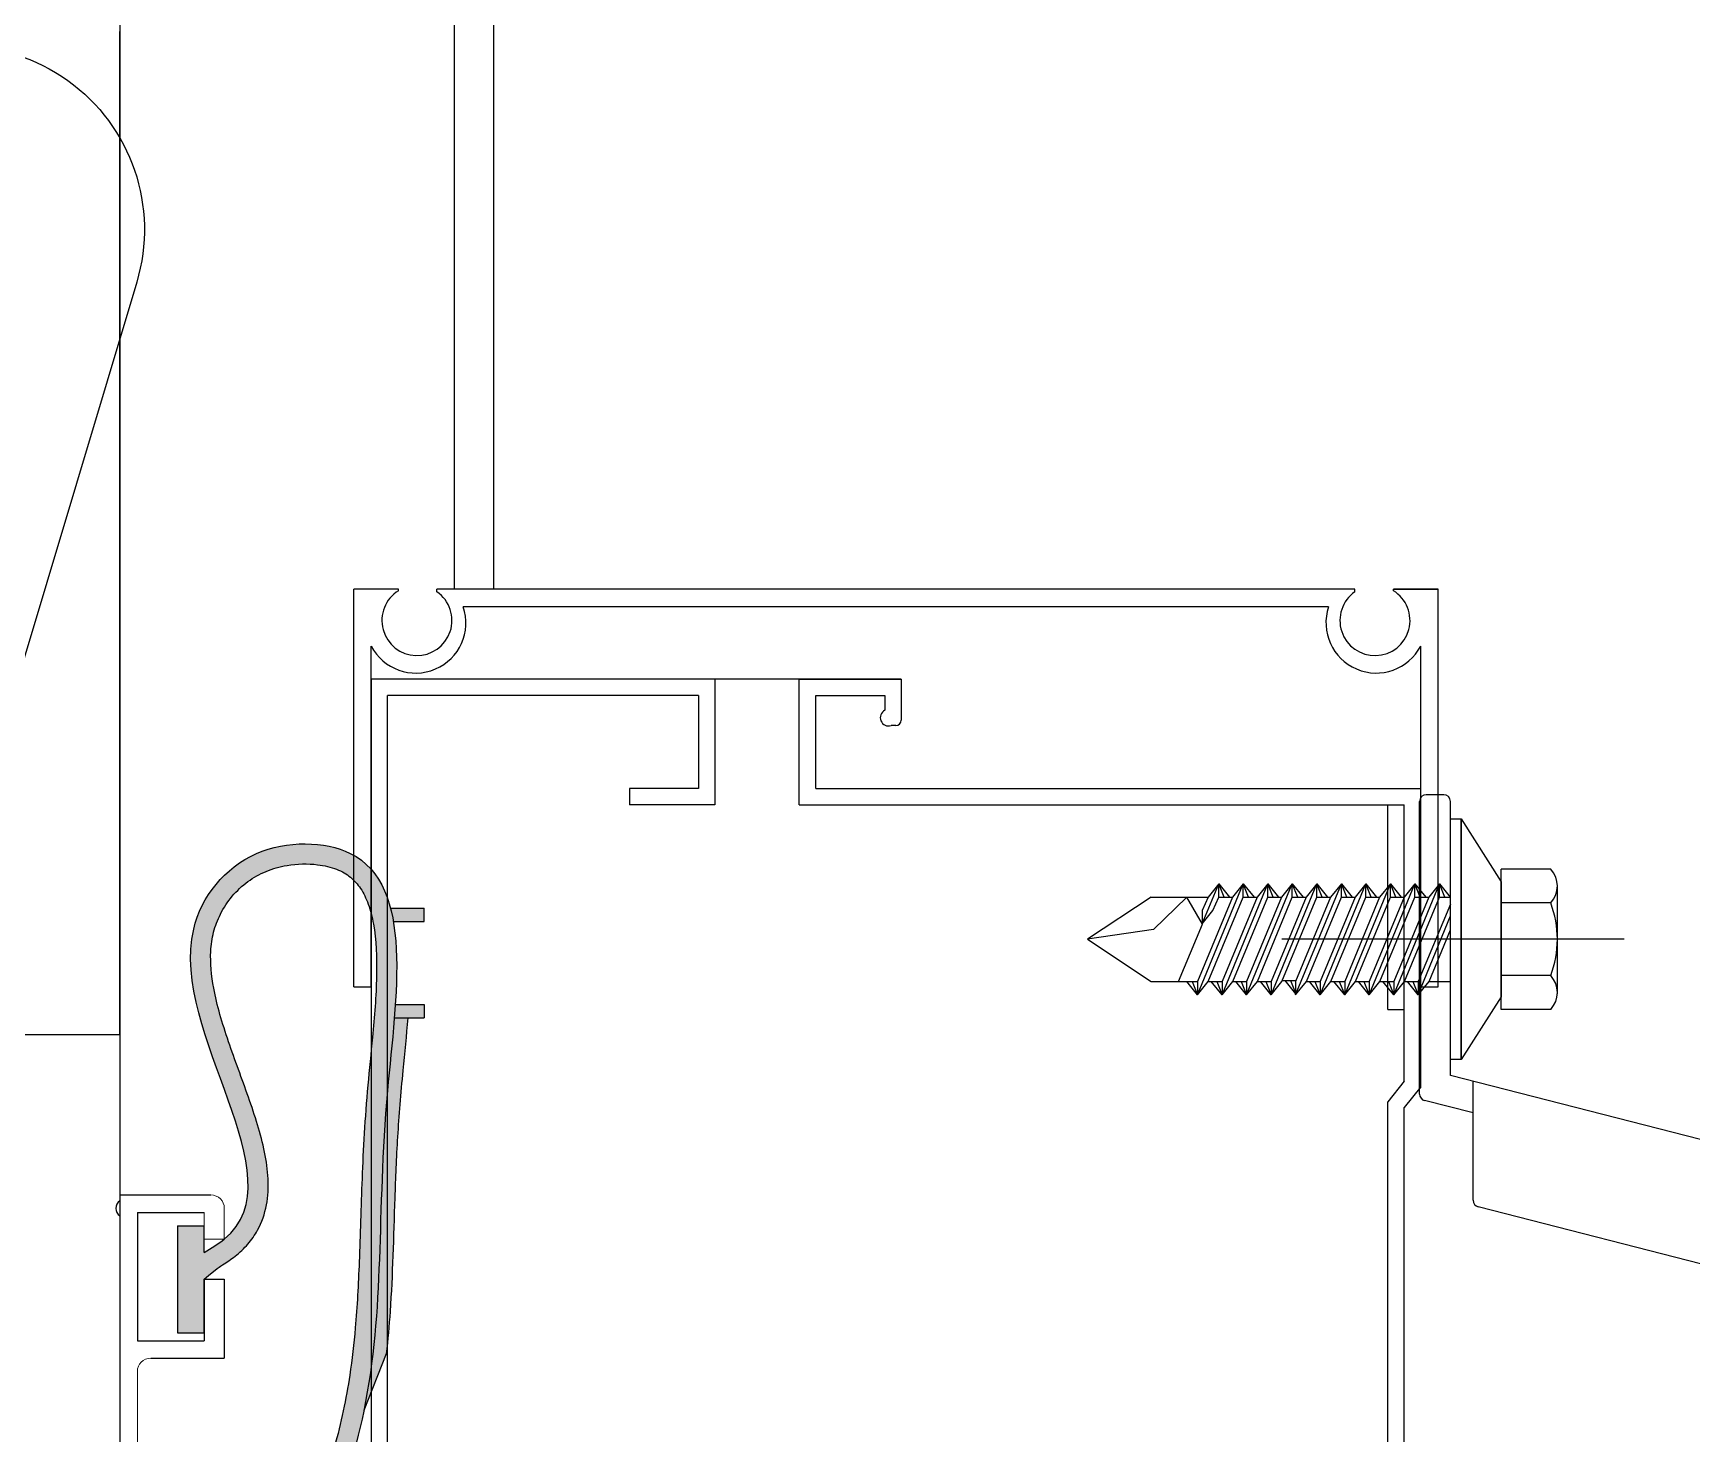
# Model space of a CAD drawing. Header units: millimetres. Extents: x 1448 to 104164, y -19509 to -89.
# Drawn here: x 43463 to 43587, y -878.5 to -773.8 of the extents above; entities that cross this region are included whole.
import ezdxf

# ---------------------------------------------------------------- set-up
doc = ezdxf.new("R2010")
doc.units = ezdxf.units.MM
doc.header["$LTSCALE"] = 60
doc.header["$MEASUREMENT"] = 0
doc.linetypes.add('$0$CEN', pattern=[62, 60, -1, 0, -1])
doc.linetypes.add('CEN', pattern=[62, 60, -1, 0, -1])
doc.layers.get('0').update_dxf_attribs({"linetype": 'CONTINUOUS'})
for name, color, linetype in [('$0$CEN', 1, '$0$CEN'), ('8', 8, 'CONTINUOUS'), ('BOLT', 8, 'CONTINUOUS'), ('cen', 14, 'CONTINUOUS'), ('FIN', 6, 'CONTINUOUS'), ('HAT', 8, 'CONTINUOUS'), ('TRACK', 4, 'CONTINUOUS'), ('XR-단면도$0$오버헤드도어', 4, 'CONTINUOUS'), ('각파이프', 5, 'CONTINUOUS')]:
    doc.layers.add(name, color=color, linetype=linetype)

# ---------------------------------------------------------------- blocks, each defined once
blk = doc.blocks.new('insul1')
blk.add_lwpolyline([(8.881784197001252e-16, 0.2499999999999991, 1.344030650891056), (0.3500000000000014, 0.2499999999999991), (0.2000000000000002, 0.7499999999999991, -1.344030650891056), (0.5500000000000007, 0.7499999999999991), (0.4000000000000012, 0.2499999999999991)], format="xyb")

msp = doc.modelspace()

# ---------------------------------------------------------------- hatches: boundary and pattern name
at = {"layer": '8'}
h = msp.add_hatch(color=8, dxfattribs=at)
h.dxf.hatch_style = 1
edge = h.paths.add_edge_path()
edge.add_line((43492.21676781043, -840.2255453582429), (43492.21676781043, -839.2255453582429))
edge.add_line((43492.21676781043, -839.2255453582429), (43489.69757203772, -839.2255453582429))
edge.add_spline(control_points=[(43489.69757203772, -839.2255453582429), (43489.2142798008, -837.3848329450511), (43487.22111421838, -834.223276872518), (43478.95962651088, -834.1294211301529), (43470.06770552709, -845.1973017829978), (43482.93524738416, -859.3536388057792), (43477.27670173362, -863.9743188585662)], knot_values=[1.802775637715783, 1.802775637715783, 1.802775637715783, 1.802775637715783, 7.762171379778714, 14.76978594078546, 22.12150160447405, 45.3976733659044, 45.3976733659044, 45.3976733659044, 45.3976733659044], degree=3, periodic=0)
edge.add_spline(control_points=[(43477.27670173362, -863.9743188585662), (43476.83843858555, -864.332197700026), (43476.30757015958, -864.6532582792961), (43475.77670173362, -864.9743188585662)], knot_values=[0, 0, 0, 0, 1.802775637731995, 1.802775637731995, 1.802775637731995, 1.802775637731995], degree=3, periodic=0)
edge.add_line((43475.77670173362, -864.9743188585662), (43475.77670173362, -862.9743188585662))
edge.add_line((43475.77670173362, -862.9743188585662), (43473.77670173362, -862.9743188585662))
edge.add_line((43473.77670173362, -862.9743188585662), (43473.77670173362, -870.9743188585662))
edge.add_line((43473.77670173362, -870.9743188585662), (43475.77670173362, -870.9743188585662))
edge.add_line((43475.77670173362, -870.9743188585662), (43475.77670173362, -866.9743188585662))
edge.add_spline(control_points=[(43475.77670173362, -866.9743188585662), (43476.74643882379, -866.1408258232796), (43476.94714465752, -866.0195333588445), (43477.45765250936, -865.6986477788114), (43477.77144573643, -865.4911076653325), (43478.25438591852, -865.1166474151933), (43478.42624090626, -864.9705830964767), (43478.74648731961, -864.6689796115779), (43478.89712682381, -864.5119699801826), (43479.31933019325, -864.0238540920936), (43479.56089375928, -863.675467118951), (43480.09080484524, -862.7116820070469), (43480.30652521565, -862.0715649541044), (43480.55026020869, -860.773628242644), (43480.5805401431, -860.1154924671673), (43480.51618255689, -858.7955775860273), (43480.42164479956, -858.1326790678822), (43480.01127751186, -856.1161958466791), (43479.56887820378, -854.7462811659598), (43478.59547752157, -851.9796702082776), (43478.06282864526, -850.583999246689), (43477.12704318776, -847.8397624235176), (43476.72505808636, -846.4915112595581), (43476.30735039726, -844.2482844072902), (43476.22396056369, -843.3226185407066), (43476.2932883726, -841.9614945988678), (43476.36266008034, -841.4817112054252), (43476.60030775532, -840.5597375373864), (43476.76998597398, -840.1099692958915), (43477.46665401026, -838.7249794940972), (43478.17693111315, -837.8763759474778), (43479.46305891886, -836.9336490671658), (43479.9156864883, -836.6768814961933), (43480.88990095272, -836.2752513702535), (43481.42109735325, -836.1262284930372), (43482.73080015197, -835.9041200432503), (43483.52195647373, -835.8876377608203), (43484.76832033708, -836.0412867743098), (43485.2558472307, -836.161741026076), (43486.08248592928, -836.4827053177678), (43486.41412115112, -836.6779432411813), (43486.99505093708, -837.1511093157851), (43487.24382841602, -837.4293776008808), (43487.68543268755, -838.0954262952828), (43487.87689486161, -838.4839792776429), (43488.19813425108, -839.3743489387953), (43488.32731777444, -839.8755133863115), (43488.62709674254, -841.5627762604081), (43488.68942271188, -842.9025756198489), (43488.6255512388, -845.7842488850974), (43488.5016959013, -847.3259630020284), (43488.24070253238, -850.0809257592582), (43488.11358308807, -851.2875549871051), (43487.89291349068, -853.7083145308816), (43487.80512499079, -854.9060586880469), (43487.66540882751, -857.2227687950754), (43487.61308361604, -858.3439923155629), (43487.48407831803, -861.6154656115496), (43487.43519170597, -863.6732429120266), (43487.29412898436, -867.3529341112398), (43487.20953762546, -868.9940751421773), (43486.96417032197, -871.7959204282188), (43486.83111152067, -872.9636382054114), (43486.51993706837, -875.0242881293916), (43486.36091912552, -875.9147006313824), (43485.98036011323, -877.7145104784095), (43485.75909158602, -878.6204886216246), (43484.98461087808, -881.3086035292172), (43484.31981649264, -883.0601432326757), (43483.1096310617, -885.3144100497984), (43482.71759048119, -885.9501797373914), (43481.8557042928, -887.1863186884248), (43481.38838651791, -887.7850026305341), (43479.89545348301, -889.5382143225097), (43478.77835194781, -890.6496126319789), (43477.49024596825, -891.8405884358608), (43477.38371105507, -891.938461713823), (43477.27670173362, -892.0362175482833)], knot_values=[0, 0, 0, 0, 0.6570504809672653, 0.6570504809672653, 1.646097762996907, 1.646097762996907, 2.207426477176353, 2.207426477176353, 2.7687551913558, 2.7687551913558, 3.891412619714694, 3.891412619714694, 5.741228497107539, 5.741228497107539, 7.591044374500384, 7.591044374500384, 9.440860251893229, 9.440860251893229, 13.18248339340925, 13.18248339340925, 16.92410653492527, 16.92410653492527, 20.66572967644129, 20.66572967644129, 23.53949724482702, 23.53949724482702, 25.24343973426191, 25.24343973426191, 26.94738222369681, 26.94738222369681, 30.75015759862892, 30.75015759862892, 32.58340936956902, 32.58340936956902, 34.41666114050911, 34.41666114050911, 36.99480357953792, 36.99480357953792, 38.87082841491595, 38.87082841491595, 40.74685325029397, 40.74685325029397, 42.622878085672, 42.622878085672, 44.49890292105002, 44.49890292105002, 46.37492775642805, 46.37492775642805, 50.27423818874973, 50.27423818874973, 54.1735486210714, 54.1735486210714, 57.16678077045568, 57.16678077045568, 60.29172726954477, 60.29172726954477, 63.41667376863385, 63.41667376863385, 69.66656676681201, 69.66656676681201, 74.98539299803426, 74.98539299803426, 78.82808734408306, 78.82808734408306, 81.72379373911878, 81.72379373911878, 84.61950013415449, 84.61950013415449, 90.41091292422593, 90.41091292422593, 92.85017126351599, 92.85017126351599, 95.28942960280605, 95.28942960280605, 100.1679462813862, 100.1679462813862, 100.6054776744148, 100.6054776744148, 100.6054776744148, 100.6054776744148], degree=3, periodic=0)
edge.add_line((43477.27670173362, -892.0362175482833), (43477.27670173362, -892.3743188570761))
edge.add_line((43477.27670173362, -892.3743188570761), (43476.90430648639, -892.3743188570761))
edge.add_spline(control_points=[(43476.90430648639, -892.3743188570761), (43476.53283946231, -892.7096202898347), (43476.15637013331, -893.0439593161964), (43475.77670173362, -893.3786042373204)], knot_values=[101.1105262761424, 101.1105262761424, 101.1105262761424, 101.1105262761424, 102.6147864747465, 102.6147864747465, 102.6147864747465, 102.6147864747465], degree=3, periodic=0)
edge.add_line((43475.77670173362, -893.3786042373204), (43475.77670173362, -887.9743188585662))
edge.add_line((43475.77670173362, -887.9743188585662), (43473.77670173362, -887.9743188585662))
edge.add_line((43473.77670173362, -887.9743188585662), (43473.77670173362, -895.9743188585662))
edge.add_line((43473.77670173362, -895.9743188585662), (43475.77670173362, -895.9743188585662))
edge.add_line((43475.77670173362, -895.9743188585662), (43475.77670173362, -895.3743188570761))
edge.add_spline(control_points=[(43475.77670173362, -895.3743188570761), (43478.97382203504, -892.5747445415282), (43484.71110396847, -887.5508650432848), (43487.04991462841, -880.0121257010424), (43487.70534543708, -876.8015615459108), (43487.70925113573, -876.7823678630912)], knot_values=[81.36806896506658, 81.36806896506658, 81.36806896506658, 81.36806896506658, 93.89735425075293, 103.8520655851799, 103.9119510143175, 103.9119510143175, 103.9119510143175, 103.9119510143175], degree=3, periodic=0)
edge.add_spline(control_points=[(43487.70925113573, -876.7823678630912), (43489.27357786908, -869.0948312993669), (43488.52850568309, -860.8882396075451), (43489.84241843983, -849.2455140057527), (43489.9888978751, -847.4255453574979)], knot_values=[52.84870220721899, 52.84870220721899, 52.84870220721899, 52.84870220721899, 76.83427518401007, 81.36806896506658, 81.36806896506658, 81.36806896506658, 81.36806896506658], degree=3, periodic=0)
edge.add_line((43489.9888978751, -847.4255453574979), (43492.21676781043, -847.4255453574979))
edge.add_line((43492.21676781043, -847.4255453574979), (43492.21676781043, -846.4255453574979))
edge.add_line((43492.21676781043, -846.4255453574979), (43490.06265443578, -846.4255453574979))
edge.add_spline(control_points=[(43490.06265443578, -846.4255453574979), (43490.20980582401, -844.2064360979521), (43490.23079258218, -842.06679193336), (43489.91283907011, -840.2255453582429)], knot_values=[46.43999965532461, 46.43999965532461, 46.43999965532461, 46.43999965532461, 52.01511252839616, 52.01511252839616, 52.01511252839616, 52.01511252839616], degree=3, periodic=0)
edge.add_line((43489.91283907011, -840.2255453582429), (43492.21676781043, -840.2255453582429))
h = msp.add_hatch(color=8, dxfattribs=at)
h.dxf.hatch_style = 1
edge = h.paths.add_edge_path()
edge.add_line((43490.99210123732, -847.4255453574979), (43489.9888978751, -847.4255453574979))
edge.add_spline(control_points=[(43489.9888978751, -847.4255453574979), (43489.84241843983, -849.2455140057527), (43488.52850568309, -860.8882396075451), (43489.27357786908, -869.0948312993669), (43487.70925113573, -876.7823678630912)], knot_values=[52.84870220721898, 52.84870220721898, 52.84870220721898, 52.84870220721898, 57.38249598827551, 81.36806896506658, 81.36806896506658, 81.36806896506658, 81.36806896506658], degree=3, periodic=0)
edge.add_line((43487.70925113573, -876.7823678630912), (43489.38460128769, -872.557566650542))
edge.add_spline(control_points=[(43489.38460128769, -872.557566650542), (43489.50616197303, -871.496945616188), (43489.59810744986, -870.4419995698654), (43489.86017570659, -866.6218941475772), (43489.91703897729, -863.8440612334334), (43490.06877556458, -859.4202469441616), (43490.13029422626, -857.9025603089058), (43490.27139441684, -855.5306565578603), (43490.32656230047, -854.7241211574101), (43490.45856205389, -853.0740894008004), (43490.53757753983, -852.228669345709), (43490.74976453945, -850.0727284181439), (43490.8871538715, -848.745823596003), (43490.99210123732, -847.4255453574979)], knot_values=[52.78284916281987, 52.78284916281987, 52.78284916281987, 52.78284916281987, 56.11489223083773, 56.11489223083773, 64.82667088559789, 64.82667088559789, 69.18256021297798, 69.18256021297798, 71.36050487666802, 71.36050487666802, 73.53844954035806, 73.53844954035806, 76.78903183339982, 76.78903183339982, 76.78903183339982, 76.78903183339982], degree=3, periodic=0)

# ---------------------------------------------------------------- linework, layer by layer
at = {"layer": '$0$CEN', "linetype": '$0$CEN'}
msp.add_line((43494.47691886142, -815.3875138482936, 18.96996953368403), (43494.47691886142, -340.0998405896053, 18.96996953368403), dxfattribs=at)
for p, q in [((43486.94713488981, -845.1003665349372, 18.96996953336518), (43486.94713488981, -815.3875138482936, 18.96996953336518)), ((43490.30096916869, -815.3875138482936, 18.96996953336518), (43486.94713488981, -815.3875138482936, 18.96996953336518)), ((43490.30096916869, -815.4919123074897, 18.96996953336518), (43490.30096916869, -815.3875138482936, 18.96996953336518)), ((43561.7904734613, -815.3875138482936, 18.96996953336518), (43493.17176631108, -815.3875138482936, 18.96996953336518)), ((43561.7904734613, -815.5715117475875, 18.96996953336518), (43561.7904734613, -815.3875138482936, 18.96996953336518)), ((43568.01510488256, -815.3875138482936, 18.96996953336518), (43564.66127060368, -815.3875138482936, 18.96996953336518)), ((43564.66127060368, -815.3875138482936, 18.96996953336518), (43568.01510488256, -815.3875138482936, 18.96996953336518)), ((43564.66127060368, -815.4919123074897, 18.96996953336518), (43564.66127060368, -815.3875138482936, 18.96996953336518)), ((43568.01510488256, -845.1003665349372, 18.96996953336518), (43568.01510488256, -815.3875138482936, 18.96996953336518)), ((43559.81978393361, -816.696473846484, 18.96996953336518), (43495.14245583877, -816.696473846484, 18.96996953336518)), ((43488.256094888, -845.1003665349372, 18.96996953336518), (43488.256094888, -819.6282939336188, 18.96996953336518)), ((43566.70614488437, -845.1003665349372, 18.96996953336518), (43566.70614488437, -819.6282939336188, 18.96996953336518)), ((43486.94713488981, -845.1003665349372, 18.96996953336518), (43488.256094888, -845.1003665349372, 18.96996953336518)), ((43595.62344682976, -858.5762576407678, 18.96996953336518), (43568.92344682678, -851.7343826464303, 18.96996953336518)), ((43570.62344682976, -854.5443207866438, 18.96996953336518), (43566.99933198854, -853.6156413576491, 18.96996953336518)), ((43635.54040190592, -878.0957679322846, 18.96996953336518), (43570.99933198854, -861.5571187681444, 18.96996953336518))]:
    msp.add_line(p, q)
at = {"color": 4}
for p, q in [((43493.17176631108, -815.5715117475875, 18.96996953336518), (43493.17176631108, -815.3875138482936, 18.96996953336518)), ((43513.95539119854, -822.1087401605137, 18.96996953336518), (43513.95539119854, -831.5074475950487, 18.96996953336518)), ((43520.25629815474, -822.1087401605137, 18.96996953336518), (43513.95539119854, -822.1087401605137, 18.96996953336518)), ((43520.25629815474, -831.5074475950487, 18.96996953336518), (43520.25629815474, -822.1087401605137, 18.96996953336518)), ((43520.25629815474, -822.1087401605137, 18.96996953336518), (43527.87896864876, -822.1087401605137, 18.96996953336518)), ((43527.87896864876, -822.1087401605137, 18.96996953336518), (43527.87896864876, -825.170025686074, 18.96996953336518)), ((43512.72824119791, -823.3358901611455, 18.96996953336518), (43512.72824119791, -830.2802975944169, 18.96996953336518)), ((43521.48344815537, -830.2802975944169, 18.96996953336518), (43521.48344815537, -823.3358901611455, 18.96996953336518)), ((43521.48344815537, -823.3358901611455, 18.96996953336518), (43526.65181864813, -823.3358901611455, 18.96996953336518)), ((43526.65181864813, -823.3358901611455, 18.96996953336518), (43526.65181864813, -824.4271080068238, 18.96996953336518)), ((43527.46991864606, -825.5790756813176, 18.96996953336518), (43527.12863753751, -825.5790756813176, 18.96996953336518)), ((43512.72824119791, -830.2802975944169, 18.96996953336518), (43507.55987070515, -830.2802975944169, 18.96996953336518)), ((43507.55987070515, -830.2802975944169, 18.96996953336518), (43507.55987070515, -831.5074475950487, 18.96996953336518)), ((43513.95539119854, -831.5074475950487, 18.96996953336518), (43507.55987070515, -831.5074475950487, 18.96996953336518)), ((43566.70614488437, -845.1003665349372, 18.96996953336518), (43568.01510488256, -845.1003665349372, 18.96996953336518)), ((43565.47899488374, -852.1524226612337, 18.96996953336518), (43564.25184488311, -853.7141816264875, 18.96996953336518)), ((43566.70614488437, -852.5768631345518, 18.96996953336518), (43565.47899488374, -854.1386220998056, 18.96996953336518))]:
    msp.add_line(p, q, dxfattribs=at)
at = {"color": 4, "linetype": 'Continuous'}
for p, q in [((43513.95539119854, -822.1087401605137, 18.96996953336518), (43488.256094888, -822.1087401605137, 18.96996953336518)), ((43488.256094888, -822.1087401605137, 18.96996953336518), (43488.256094888, -884.8209700009711, 18.96996953336518)), ((43527.87896864876, -822.1087401605137, 18.96996953336518), (43520.25629815474, -822.1087401605137, 18.96996953336518)), ((43489.48324488863, -884.3965295351036, 18.96996953336518), (43489.48324488863, -823.3358901611455, 18.96996953336518)), ((43512.72824119791, -823.3358901611455, 18.96996953336518), (43489.48324488863, -823.3358901611455, 18.96996953336518)), ((43521.48344815537, -830.2802975944169, 18.96996953336518), (43566.70614488437, -830.2802975944169, 18.96996953336518)), ((43566.70614488437, -852.5768631345518, 18.96996953336518), (43566.70614488437, -830.2802975944169, 18.96996953336518)), ((43520.25629815474, -831.5074475950487, 18.96996953336518), (43565.47899488374, -831.5074475950487, 18.96996953336518)), ((43564.25184488311, -846.8062546647079, 18.96996953336518), (43564.25184488311, -831.5074475950487, 18.96996953336518)), ((43565.47899488374, -852.1524226612337, 18.96996953336518), (43565.47899488374, -831.5074475950487, 18.96996953336518)), ((43564.25184488311, -846.8062546647079, 18.96996953336518), (43565.47899488374, -846.8062546647079, 18.96996953336518)), ((43564.25184488311, -922.3656262627728, 18.96996953336518), (43564.25184488311, -853.7141816264875, 18.96996953336518)), ((43565.47899488374, -921.9411857894547, 18.96996953336518), (43565.47899488374, -854.1386220998056, 18.96996953336518))]:
    msp.add_line(p, q, dxfattribs=at)
at = {"color": 7}
for p, q in [((43566.62344682976, -853.13129075085, 18.96996953336518), (43566.62344682976, -831.2450076437481, 18.96996953336518)), ((43568.92344682678, -851.7343826464303, 18.96996953336518), (43568.92344682678, -831.2450076437481, 18.96996953336518)), ((43570.62344682976, -861.0727681613453, 18.96996953336518), (43570.62344682976, -852.1700076407678, 18.96996953336518))]:
    msp.add_line(p, q, dxfattribs=at)
at = {"color": 7, "linetype": 'CEN'}
msp.add_line((43568.42344682678, -830.7450076437481, 18.96996953336518), (43567.12344682976, -830.7450076437481, 18.96996953336518), dxfattribs=at)
for centre, radius, start, end in [((43491.67564929291, -817.7215557715781, 18.96996953336518), 2.619361647357595, 121.6557860073049, 55.16771389703224), ((43563.28659047946, -817.7215557715781, 18.96996953336518), 2.619361647357595, 124.8322861029678, 58.34421399269512), ((43491.58418664351, -817.892059514571, 18.96996953336518), 3.753758745024721, 207.5506286815043, 18.57245270875073), ((43563.37805312141, -817.892059514571, 18.96996953336518), 3.753758745024721, 161.4275472912493, 332.4493713184957), ((43567.12344682976, -853.13129075085, 18.96996953336518), 0.5, 180, 255.6272213910308), ((43571.12344682976, -861.0727681613453, 18.96996953336518), 0.5, 180, 255.6272213910308)]:
    msp.add_arc(centre, radius, start, end)
at = {"color": 4}
for centre, radius, start, end in [((43526.93683704003, -824.9837996086962, 18.96996953336518), 0.6254126878936687, 117.111818029623, 287.8591626900377), ((43527.46991864606, -825.170025686074, 18.96996953336518), 0.4090500000000001, 270, 0)]:
    msp.add_arc(centre, radius, start, end, dxfattribs=at)
at = {"color": 7}
for centre, start, end in [((43567.12344682976, -831.2450076437481, 18.96996953336518), 90, 180), ((43568.42344682678, -831.2450076437481, 18.96996953336518), 0, 90)]:
    msp.add_arc(centre, 0.5, start, end, dxfattribs=at)
at = {"layer": '8'}
for p, q in [((43489.69757203772, -839.2255453601056, 18.96996953817452), (43492.21676781043, -839.2255453601056, 18.96996953817452)), ((43492.21676781043, -840.2255453601056, 18.96996953817452), (43492.21676781043, -839.2255453601056, 18.96996953817452)), ((43489.91283907011, -840.2255453601056, 18.96996953817452), (43492.21676781043, -840.2255453601056, 18.96996953817452)), ((43490.06265443578, -846.4255453593605, 18.96996953817452), (43492.21676781043, -846.4255453593605, 18.96996953817452)), ((43492.21676781043, -846.4255453593605, 18.96996953817452), (43492.21676781043, -847.4255453593605, 18.96996953817452)), ((43489.9888978751, -847.4255453593605, 18.96996953817452), (43492.21676781043, -847.4255453593605, 18.96996953817452)), ((43469.47670172915, -860.6743188596838, 18.96996953817452), (43476.27670173362, -860.6743188596838, 18.96996953817452)), ((43469.47670172915, -860.6743188596838, 18.96996953817452), (43469.47670172915, -861.1143188610249, 18.96996953817452)), ((43469.47670172915, -862.2323389596813, 18.96996953817452), (43469.47670172915, -897.1162987596863, 18.96996953817452)), ((43470.77670173362, -861.9743188604289, 18.96996953817452), (43475.77670173362, -861.9743188604289, 18.96996953817452)), ((43470.77670173362, -861.9743188604289, 18.96996953817452), (43470.77670173362, -871.574318861919, 18.96996953817452)), ((43473.77670173362, -862.9743188604289, 18.96996953817452), (43473.77670173362, -870.9743188604289, 18.96996953817452)), ((43473.77670173362, -862.9743188604289, 18.96996953817452), (43475.77670173362, -862.9743188604289, 18.96996953817452)), ((43475.77670173362, -864.9743188604289, 18.96996953817452), (43475.77670173362, -862.9743188604289, 18.96996953817452)), ((43475.77670173362, -866.9743188604289, 18.96996953817452), (43475.77670173362, -871.574318861919, 18.96996953817452)), ((43475.77670173362, -866.9743188604289, 18.96996953817452), (43477.27670173362, -866.9743188604289, 18.96996953817452)), ((43475.77670173362, -870.9743188604289, 18.96996953817452), (43475.77670173362, -866.9743188604289, 18.96996953817452)), ((43477.27670173362, -866.9743188604289, 18.96996953817452), (43477.27670173362, -872.8743188589388, 18.96996953817452)), ((43470.77670173362, -871.574318861919, 18.96996953817452), (43475.77670173362, -871.574318861919, 18.96996953817452)), ((43473.77670173362, -870.9743188604289, 18.96996953817452), (43475.77670173362, -870.9743188604289, 18.96996953817452)), ((43489.38460128769, -872.5575666524046, 18.96996953817452), (43487.70925113573, -876.7823678649538, 18.96996953817452)), ((43471.77670173362, -872.8743188589388, 18.96996953817452), (43477.27670173362, -872.8743188589388, 18.96996953817452))]:
    msp.add_line(p, q, dxfattribs=at)
at = {"layer": '8', "lineweight": 13}
for p, q in [((43475.77670173362, -863.9743188604289, 18.96996953817452), (43475.77670173362, -861.9743188604289, 18.96996953817452)), ((43477.27670173362, -863.9743188604289, 18.96996953817452), (43477.27670173362, -861.6743188596838, 18.96996953817452)), ((43475.77670173362, -863.9743188604289, 18.96996953817452), (43477.27670173362, -863.9743188604289, 18.96996953817452)), ((43470.77670173362, -879.1743188596838, 18.96996953817452), (43470.77670173362, -873.8743188589388, 18.96996953817452))]:
    msp.add_line(p, q, dxfattribs=at)
at = {"layer": '8'}
msp.add_arc((43469.84752212479, -861.6733289084905, 18.96996953817452), 0.6708203932501403, 123.5583831153846, 236.4416168846154, dxfattribs=at)
at = {"layer": '8', "lineweight": 13}
for centre, start, end in [((43476.27670173362, -861.6743188596838, 18.96996953817452), 0, 90), ((43471.77670173362, -873.8743188589388, 18.96996953817452), 90, 180)]:
    msp.add_arc(centre, 1, start, end, dxfattribs=at)
at = {"layer": '8'}
msp.add_spline([(43475.77670173362, -864.9743188604289, 18.96996953817452), (43477.27670173362, -863.9743188604289, 18.96996953817452), (43474.98838602766, -840.8109041064554, 18.96996953817452), (43479.68204018488, -835.1525179467671, 18.96996953817452), (43486.68963018074, -835.1339656248265, 18.96996953817452), (43489.47670172915, -852.860420568245, 18.96996953817452), (43487.69749301687, -876.8399636469358, 18.96996953817452), (43484.31080120816, -886.2008715293878, 18.96996953817452), (43475.77670173362, -895.3743188589388, 18.96996953817452)], degree=3, dxfattribs=at)
for points, knots in [([(43475.77670173362, -866.9743188604289, 18.96996953817452), (43476.74643882379, -866.1408258251422, 18.96996953817452), (43476.94714465752, -866.0195333607071, 18.96996953817452), (43477.45765250936, -865.698647780674, 18.96996953817452), (43477.77144573643, -865.4911076671951, 18.96996953817452), (43478.25438591852, -865.1166474170559, 18.96996953817452), (43478.42624090626, -864.9705830983394, 18.96996953817452), (43478.74648731961, -864.6689796134406, 18.96996953817452), (43478.89712682381, -864.5119699820452, 18.96996953817452), (43479.31933019325, -864.0238540939563, 18.96996953817452), (43479.56089375928, -863.6754671208137, 18.96996953817452), (43480.09080484524, -862.7116820089095, 18.96996953817452), (43480.30652521565, -862.071564955967, 18.96996953817452), (43480.55026020869, -860.7736282445067, 18.96996953817452), (43480.5805401431, -860.11549246903, 18.96996953817452), (43480.51618255689, -858.79557758789, 18.96996953817452), (43480.42164479956, -858.1326790697449, 18.96996953817452), (43480.01127751186, -856.1161958485418, 18.96996953817452), (43479.56887820378, -854.7462811678224, 18.96996953817452), (43478.59547752157, -851.9796702101403, 18.96996953817452), (43478.06282864526, -850.5839992485517, 18.96996953817452), (43477.12704318776, -847.8397624253803, 18.96996953817452), (43476.72505808636, -846.4915112614208, 18.96996953817452), (43476.30735039726, -844.2482844091528, 18.96996953817452), (43476.22396056369, -843.3226185425692, 18.96996953817452), (43476.2932883726, -841.9614946007305, 18.96996953817452), (43476.36266008034, -841.4817112072878, 18.96996953817452), (43476.60030775532, -840.559737539249, 18.96996953817452), (43476.76998597398, -840.1099692977541, 18.96996953817452), (43477.46665401026, -838.7249794959598, 18.96996953817452), (43478.17693111315, -837.8763759493404, 18.96996953817452), (43479.46305891886, -836.9336490690284, 18.96996953817452), (43479.9156864883, -836.676881498056, 18.96996953817452), (43480.88990095272, -836.2752513721161, 18.96996953817452), (43481.42109735325, -836.1262284948998, 18.96996953817452), (43482.73080015197, -835.9041200451129, 18.96996953817452), (43483.52195647373, -835.887637762683, 18.96996953817452), (43484.76832033708, -836.0412867761725, 18.96996953817452), (43485.2558472307, -836.1617410279387, 18.96996953817452), (43486.08248592928, -836.4827053196304, 18.96996953817452), (43486.41412115112, -836.677943243044, 18.96996953817452), (43486.99505093708, -837.1511093176478, 18.96996953817452), (43487.24382841602, -837.4293776027434, 18.96996953817452), (43487.68543268755, -838.0954262971454, 18.96996953817452), (43487.87689486161, -838.4839792795055, 18.96996953817452), (43488.19813425108, -839.3743489406579, 18.96996953817452), (43488.32731777444, -839.8755133881741, 18.96996953817452), (43488.62709674254, -841.5627762622707, 18.96996953817452), (43488.68942271188, -842.9025756217115, 18.96996953817452), (43488.6255512388, -845.7842488869601, 18.96996953817452), (43488.5016959013, -847.325963003891, 18.96996953817452), (43488.24070253238, -850.0809257611209, 18.96996953817452), (43488.11358308807, -851.2875549889677, 18.96996953817452), (43487.89291349068, -853.7083145327442, 18.96996953817452), (43487.80512499079, -854.9060586899095, 18.96996953817452), (43487.66540882751, -857.222768796938, 18.96996953817452), (43487.61308361604, -858.3439923174255, 18.96996953817452), (43487.48407831803, -861.6154656134122, 18.96996953817452), (43487.43519170597, -863.6732429138892, 18.96996953817452), (43487.29412898436, -867.3529341131025, 18.96996953817452), (43487.20953762546, -868.9940751440399, 18.96996953817452), (43486.96417032197, -871.7959204300814, 18.96996953817452), (43486.83111152067, -872.963638207274, 18.96996953817452), (43486.51993706837, -875.0242881312543, 18.96996953817452), (43486.36091912552, -875.914700633245, 18.96996953817452), (43485.98036011323, -877.7145104802721, 18.96996953817452), (43485.75909158602, -878.6204886234873, 18.96996953817452), (43484.98461087808, -881.3086035310798, 18.96996953817452), (43484.31981649264, -883.0601432345384, 18.96996953817452), (43483.1096310617, -885.3144100516611, 18.96996953817452), (43482.71759048119, -885.950179739254, 18.96996953817452), (43481.8557042928, -887.1863186902874, 18.96996953817452), (43481.38838651791, -887.7850026323968, 18.96996953817452), (43479.89545348301, -889.5382143243723, 18.96996953817452), (43478.77835194781, -890.6496126338416, 18.96996953817452), (43477.00338004544, -892.290742038148, 18.96996953817452), (43476.39427301302, -892.8342684641057, 18.96996953817452), (43475.77670173362, -893.378604239183, 18.96996953817452)], [0, 0, 0, 0, 0.6570504809672653, 0.6570504809672653, 1.646097762996907, 1.646097762996907, 2.207426477176353, 2.207426477176353, 2.7687551913558, 2.7687551913558, 3.891412619714694, 3.891412619714694, 5.741228497107539, 5.741228497107539, 7.591044374500384, 7.591044374500384, 9.440860251893229, 9.440860251893229, 13.18248339340925, 13.18248339340925, 16.92410653492527, 16.92410653492527, 20.66572967644129, 20.66572967644129, 23.53949724482702, 23.53949724482702, 25.24343973426191, 25.24343973426191, 26.94738222369681, 26.94738222369681, 30.75015759862892, 30.75015759862892, 32.58340936956902, 32.58340936956902, 34.41666114050911, 34.41666114050911, 36.99480357953792, 36.99480357953792, 38.87082841491595, 38.87082841491595, 40.74685325029397, 40.74685325029397, 42.622878085672, 42.622878085672, 44.49890292105002, 44.49890292105002, 46.37492775642805, 46.37492775642805, 50.27423818874973, 50.27423818874973, 54.1735486210714, 54.1735486210714, 57.16678077045568, 57.16678077045568, 60.29172726954477, 60.29172726954477, 63.41667376863385, 63.41667376863385, 69.66656676681201, 69.66656676681201, 74.98539299803426, 74.98539299803426, 78.82808734408306, 78.82808734408306, 81.72379373911878, 81.72379373911878, 84.61950013415449, 84.61950013415449, 90.41091292422593, 90.41091292422593, 92.85017126351599, 92.85017126351599, 95.28942960280605, 95.28942960280605, 100.1679462813862, 100.1679462813862, 102.6147864747465, 102.6147864747465, 102.6147864747465, 102.6147864747465]), ([(43490.99210123732, -847.4255453593605, 18.96996953817452), (43490.8871538715, -848.7458235978656, 18.96996953817452), (43490.74976453945, -850.0727284200066, 18.96996953817452), (43490.53757753983, -852.2286693475717, 18.96996953817452), (43490.45856205389, -853.074089402663, 18.96996953817452), (43490.32656230047, -854.7241211592727, 18.96996953817452), (43490.27139441684, -855.530656559723, 18.96996953817452), (43490.13029422626, -857.9025603107684, 18.96996953817452), (43490.06877556458, -859.4202469460242, 18.96996953817452), (43489.91703897729, -863.8440612352961, 18.96996953817452), (43489.86017570659, -866.6218941494399, 18.96996953817452), (43489.59810744986, -870.441999571728, 18.96996953817452), (43489.50616197303, -871.4969456180506, 18.96996953817452), (43489.38460128769, -872.5575666524046, 18.96996953817452)], [52.78284916281989, 52.78284916281989, 52.78284916281989, 52.78284916281989, 56.03343145586165, 56.03343145586165, 58.21137611955169, 58.21137611955169, 60.38932078324173, 60.38932078324173, 64.74521011062181, 64.74521011062181, 73.45698876538198, 73.45698876538198, 76.78903183339983, 76.78903183339983, 76.78903183339983, 76.78903183339983])]:
    msp.add_open_spline(points, degree=3, knots=knots, dxfattribs=at)
at = {"layer": 'BOLT'}
for p, q in [((43568.92344682678, -850.5531613922603, 18.96996953336518), (43568.92344682678, -832.5531613922603, 18.96996953336518)), ((43568.92344682678, -832.5531613922603, 18.96996953336518), (43569.7234468238, -832.5531613922603, 18.96996953336518)), ((43569.7234468238, -832.5531613922603, 18.96996953336518), (43569.7234468238, -850.5531613922603, 18.96996953336518)), ((43569.7234468238, -850.5531613922603, 18.96996953336518), (43569.7234468238, -832.5531613922603, 18.96996953336518)), ((43569.7234468238, -832.5531613922603, 18.96996953336518), (43572.7234468238, -837.2531613952406, 18.96996953336518)), ((43572.7234468238, -846.8031613922603, 18.96996953336518), (43572.7234468238, -836.3031613922603, 18.96996953336518)), ((43576.42344682678, -836.3031613922603, 18.96996953336518), (43572.7234468238, -836.3031613922603, 18.96996953336518)), ((43551.61099316194, -837.4031613937505, 18.96996953336518), (43550.80689295396, -838.4031613937505, 18.96996953336518)), ((43551.61099316194, -838.4031613937505, 18.96996953336518), (43551.61099316194, -837.4031613937505, 18.96996953336518)), ((43552.01304326221, -838.4031613937505, 18.96996953336518), (43551.61099316194, -837.4031613937505, 18.96996953336518)), ((43551.61099316194, -837.4031613937505, 18.96996953336518), (43552.41509336993, -838.4031613937505, 18.96996953336518)), ((43553.44399315878, -837.4031613937505, 18.96996953336518), (43552.63989295825, -838.4031613937505, 18.96996953336518)), ((43553.44399315878, -838.4031613937505, 18.96996953336518), (43553.44399315878, -837.4031613937505, 18.96996953336518)), ((43553.8460432665, -838.4031613937505, 18.96996953336518), (43553.44399315878, -837.4031613937505, 18.96996953336518)), ((43553.44399315878, -837.4031613937505, 18.96996953336518), (43554.24809336677, -838.4031613937505, 18.96996953336518)), ((43555.27699316308, -837.4031613937505, 18.96996953336518), (43554.47289295509, -838.4031613937505, 18.96996953336518)), ((43555.27699316308, -838.4031613937505, 18.96996953336518), (43555.27699316308, -837.4031613937505, 18.96996953336518)), ((43555.67904326334, -838.4031613937505, 18.96996953336518), (43555.27699316308, -837.4031613937505, 18.96996953336518)), ((43555.27699316308, -837.4031613937505, 18.96996953336518), (43556.08109337106, -838.4031613937505, 18.96996953336518)), ((43557.10999315992, -837.4031613937505, 18.96996953336518), (43556.30589295193, -838.4031613937505, 18.96996953336518)), ((43557.10999315992, -838.4031613937505, 18.96996953336518), (43557.10999315992, -837.4031613937505, 18.96996953336518)), ((43557.51204326763, -838.4031613937505, 18.96996953336518), (43557.10999315992, -837.4031613937505, 18.96996953336518)), ((43557.10999315992, -837.4031613937505, 18.96996953336518), (43557.9140933679, -838.4031613937505, 18.96996953336518)), ((43558.94299316421, -837.4031613937505, 18.96996953336518), (43558.13889295622, -838.4031613937505, 18.96996953336518)), ((43558.94299316421, -838.4031613937505, 18.96996953336518), (43558.94299316421, -837.4031613937505, 18.96996953336518)), ((43559.34504326447, -838.4031613937505, 18.96996953336518), (43558.94299316421, -837.4031613937505, 18.96996953336518)), ((43558.94299316421, -837.4031613937505, 18.96996953336518), (43559.74709336474, -838.4031613937505, 18.96996953336518)), ((43560.77599316105, -837.4031613937505, 18.96996953336518), (43559.97189295306, -838.4031613937505, 18.96996953336518)), ((43560.77599316105, -838.4031613937505, 18.96996953336518), (43560.77599316105, -837.4031613937505, 18.96996953336518)), ((43561.17804326132, -838.4031613937505, 18.96996953336518), (43560.77599316105, -837.4031613937505, 18.96996953336518)), ((43560.77599316105, -837.4031613937505, 18.96996953336518), (43561.58009336903, -838.4031613937505, 18.96996953336518)), ((43562.60899315789, -837.4031613937505, 18.96996953336518), (43561.80489295736, -838.4031613937505, 18.96996953336518)), ((43562.60899315789, -838.4031613937505, 18.96996953336518), (43562.60899315789, -837.4031613937505, 18.96996953336518)), ((43563.01104326561, -838.4031613937505, 18.96996953336518), (43562.60899315789, -837.4031613937505, 18.96996953336518)), ((43562.60899315789, -837.4031613937505, 18.96996953336518), (43563.41309336587, -838.4031613937505, 18.96996953336518)), ((43564.44199316218, -837.4031613937505, 18.96996953336518), (43563.6378929542, -838.4031613937505, 18.96996953336518)), ((43564.44199316218, -838.4031613937505, 18.96996953336518), (43564.44199316218, -837.4031613937505, 18.96996953336518)), ((43564.84404326245, -838.4031613937505, 18.96996953336518), (43564.44199316218, -837.4031613937505, 18.96996953336518)), ((43564.44199316218, -837.4031613937505, 18.96996953336518), (43565.24609337017, -838.4031613937505, 18.96996953336518)), ((43566.27499315902, -837.4031613937505, 18.96996953336518), (43565.47089295849, -838.4031613937505, 18.96996953336518)), ((43566.27499315902, -838.4031613937505, 18.96996953336518), (43566.27499315902, -837.4031613937505, 18.96996953336518)), ((43566.67704326674, -838.4031613937505, 18.96996953336518), (43566.27499315902, -837.4031613937505, 18.96996953336518)), ((43566.27499315902, -837.4031613937505, 18.96996953336518), (43567.07909336701, -838.4031613937505, 18.96996953336518)), ((43568.10799316331, -837.4031613937505, 18.96996953336518), (43567.30389295533, -838.4031613937505, 18.96996953336518)), ((43568.10799316331, -838.4031613937505, 18.96996953336518), (43568.10799316331, -837.4031613937505, 18.96996953336518)), ((43568.51004326358, -838.4031613937505, 18.96996953336518), (43568.10799316331, -837.4031613937505, 18.96996953336518)), ((43568.10799316331, -837.4031613937505, 18.96996953336518), (43568.91209336385, -838.4031613937505, 18.96996953336518)), ((43572.7234468238, -837.2531613952406, 18.96996953336518), (43572.7234468238, -845.8531613967307, 18.96996953336518)), ((43576.92344682678, -845.623480791498, 18.96996953336518), (43576.92344682678, -837.4828420004733, 18.96996953336518)), ((43546.55444682404, -838.4031613937505, 18.96996953336518), (43541.80608223393, -841.5531613922603, 18.96996953336518)), ((43546.55444682404, -838.4031613937505, 18.96996953336518), (43550.80689295396, -838.4031613937505, 18.96996953336518)), ((43549.22878316059, -838.4031613937505, 18.96996953336518), (43546.72777835294, -840.8212269938476, 18.96996953336518)), ((43550.40013984605, -840.4148589542992, 18.96996953336518), (43549.22878316059, -838.4031613937505, 18.96996953336518)), ((43552.63989295825, -838.4031613937505, 18.96996953336518), (43550.02656728789, -844.7031613982208, 18.96996953336518)), ((43550.80689295396, -838.4031613937505, 18.96996953336518), (43550.37241674229, -839.4113273790963, 18.96996953336518)), ((43550.83066748842, -844.7031613982208, 18.96996953336518), (43553.44399315878, -838.4031613937505, 18.96996953336518)), ((43551.17651695028, -839.4113273790963, 18.96996953336518), (43551.61099316194, -838.4031613937505, 18.96996953336518)), ((43551.61099316194, -838.4031613937505, 18.96996953336518), (43552.63989295825, -838.4031613937505, 18.96996953336518)), ((43554.47289295509, -838.4031613937505, 18.96996953336518), (43551.85956728473, -844.7031613982208, 18.96996953336518)), ((43552.66366749271, -844.7031613982208, 18.96996953336518), (43555.27699316308, -838.4031613937505, 18.96996953336518)), ((43553.44399315878, -838.4031613937505, 18.96996953336518), (43554.47289295509, -838.4031613937505, 18.96996953336518)), ((43556.30589295193, -838.4031613937505, 18.96996953336518), (43553.69256728157, -844.7031613982208, 18.96996953336518)), ((43554.49666748955, -844.7031613982208, 18.96996953336518), (43557.10999315992, -838.4031613937505, 18.96996953336518)), ((43555.27699316308, -838.4031613937505, 18.96996953336518), (43556.30589295193, -838.4031613937505, 18.96996953336518)), ((43558.13889295622, -838.4031613937505, 18.96996953336518), (43555.52556728586, -844.7031613982208, 18.96996953336518)), ((43556.32966749385, -844.7031613982208, 18.96996953336518), (43558.94299316421, -838.4031613937505, 18.96996953336518)), ((43557.10999315992, -838.4031613937505, 18.96996953336518), (43558.13889295622, -838.4031613937505, 18.96996953336518)), ((43559.97189295306, -838.4031613937505, 18.96996953336518), (43557.3585672827, -844.7031613982208, 18.96996953336518)), ((43558.16266749069, -844.7031613982208, 18.96996953336518), (43560.77599316105, -838.4031613937505, 18.96996953336518)), ((43558.94299316421, -838.4031613937505, 18.96996953336518), (43559.97189295306, -838.4031613937505, 18.96996953336518)), ((43561.80489295736, -838.4031613937505, 18.96996953336518), (43559.19156728699, -844.7031613982208, 18.96996953336518)), ((43559.99566748753, -844.7031613982208, 18.96996953336518), (43562.60899315789, -838.4031613937505, 18.96996953336518)), ((43560.77599316105, -838.4031613937505, 18.96996953336518), (43561.80489295736, -838.4031613937505, 18.96996953336518)), ((43563.6378929542, -838.4031613937505, 18.96996953336518), (43561.02456728384, -844.7031613982208, 18.96996953336518)), ((43561.82866749182, -844.7031613982208, 18.96996953336518), (43564.44199316218, -838.4031613937505, 18.96996953336518)), ((43562.60899315789, -838.4031613937505, 18.96996953336518), (43563.6378929542, -838.4031613937505, 18.96996953336518)), ((43565.47089295849, -838.4031613937505, 18.96996953336518), (43562.85756728813, -844.7031613982208, 18.96996953336518)), ((43563.66166748866, -844.7031613982208, 18.96996953336518), (43566.27499315902, -838.4031613937505, 18.96996953336518)), ((43564.44199316218, -838.4031613937505, 18.96996953336518), (43565.47089295849, -838.4031613937505, 18.96996953336518)), ((43567.30389295533, -838.4031613937505, 18.96996953336518), (43564.69056728497, -844.7031613982208, 18.96996953336518)), ((43565.49466749295, -844.7031613982208, 18.96996953336518), (43568.10799316331, -838.4031613937505, 18.96996953336518)), ((43566.27499315902, -838.4031613937505, 18.96996953336518), (43567.30389295533, -838.4031613937505, 18.96996953336518)), ((43568.92344682678, -838.917720536042, 18.96996953336518), (43566.52356728181, -844.7031613982208, 18.96996953336518)), ((43568.10799316331, -838.4031613937505, 18.96996953336518), (43568.92344682678, -838.4031613937505, 18.96996953336518)), ((43576.42344682678, -838.839615131069, 18.96996953336518), (43572.7234468238, -838.839615131069, 18.96996953336518)), ((43548.59561738386, -844.7031613982208, 18.96996953336518), (43550.40013984605, -840.4148589542992, 18.96996953336518)), ((43550.37241674229, -839.4113273790963, 18.96996953336518), (43550.37241674229, -840.4113273790963, 18.96996953336518)), ((43550.37241674229, -840.4113273790963, 18.96996953336518), (43551.17651695028, -839.4113273790963, 18.96996953336518)), ((43546.72777835294, -840.8212269938476, 18.96996953336518), (43541.80608223393, -841.5531613922603, 18.96996953336518)), ((43541.80608223393, -841.5531613922603, 18.96996953336518), (43546.55444682404, -844.7031613982208, 18.96996953336518)), ((43567.32766748979, -844.7031613982208, 18.96996953336518), (43568.92344682678, -840.8561820707209, 18.96996953336518)), ((43576.42344682678, -844.2667076609023, 18.96996953336518), (43572.7234468238, -844.2667076609023, 18.96996953336518)), ((43546.55444682404, -844.7031613982208, 18.96996953336518), (43550.02656728789, -844.7031613982208, 18.96996953336518)), ((43550.02656728789, -845.7031613982208, 18.96996953336518), (43549.2224670799, -844.7031613982208, 18.96996953336518)), ((43550.02656728789, -845.7031613982208, 18.96996953336518), (43549.2224670799, -844.7031613982208, 18.96996953336518)), ((43549.62451718017, -844.7031613982208, 18.96996953336518), (43550.02656728789, -845.7031613982208, 18.96996953336518)), ((43549.62451718017, -844.7031613982208, 18.96996953336518), (43550.02656728789, -845.7031613982208, 18.96996953336518)), ((43550.02656728789, -844.7031613982208, 18.96996953336518), (43550.02656728789, -845.7031613982208, 18.96996953336518)), ((43550.02656728789, -845.7031613982208, 18.96996953336518), (43550.83066748842, -844.7031613982208, 18.96996953336518)), ((43550.83066748842, -844.7031613982208, 18.96996953336518), (43551.85956728473, -844.7031613982208, 18.96996953336518)), ((43551.85956728473, -845.7031613982208, 18.96996953336518), (43551.05546707675, -844.7031613982208, 18.96996953336518)), ((43551.85956728473, -845.7031613982208, 18.96996953336518), (43551.05546707675, -844.7031613982208, 18.96996953336518)), ((43551.45751718446, -844.7031613982208, 18.96996953336518), (43551.85956728473, -845.7031613982208, 18.96996953336518)), ((43551.45751718446, -844.7031613982208, 18.96996953336518), (43551.85956728473, -845.7031613982208, 18.96996953336518)), ((43551.85956728473, -844.7031613982208, 18.96996953336518), (43551.85956728473, -845.7031613982208, 18.96996953336518)), ((43551.85956728473, -845.7031613982208, 18.96996953336518), (43552.66366749271, -844.7031613982208, 18.96996953336518)), ((43552.66366749271, -844.7031613982208, 18.96996953336518), (43553.69256728157, -844.7031613982208, 18.96996953336518)), ((43553.69256728157, -845.7031613982208, 18.96996953336518), (43552.88846708104, -844.7031613982208, 18.96996953336518)), ((43553.69256728157, -845.7031613982208, 18.96996953336518), (43552.88846708104, -844.7031613982208, 18.96996953336518)), ((43553.2905171813, -844.7031613982208, 18.96996953336518), (43553.69256728157, -845.7031613982208, 18.96996953336518)), ((43553.2905171813, -844.7031613982208, 18.96996953336518), (43553.69256728157, -845.7031613982208, 18.96996953336518)), ((43553.69256728157, -844.7031613982208, 18.96996953336518), (43553.69256728157, -845.7031613982208, 18.96996953336518)), ((43553.69256728157, -845.7031613982208, 18.96996953336518), (43554.49666748955, -844.7031613982208, 18.96996953336518)), ((43554.49666748955, -844.7031613982208, 18.96996953336518), (43555.52556728586, -844.7031613982208, 18.96996953336518)), ((43555.52556728586, -845.7031613982208, 18.96996953336518), (43554.72146707788, -844.7031613982208, 18.96996953336518)), ((43555.52556728586, -845.7031613982208, 18.96996953336518), (43554.72146707788, -844.7031613982208, 18.96996953336518)), ((43555.12351717814, -844.7031613982208, 18.96996953336518), (43555.52556728586, -845.7031613982208, 18.96996953336518)), ((43555.12351717814, -844.7031613982208, 18.96996953336518), (43555.52556728586, -845.7031613982208, 18.96996953336518)), ((43555.52556728586, -844.7031613982208, 18.96996953336518), (43555.52556728586, -845.7031613982208, 18.96996953336518)), ((43555.52556728586, -845.7031613982208, 18.96996953336518), (43556.32966749385, -844.7031613982208, 18.96996953336518)), ((43556.35299870386, -844.6464962086566, 18.96996953336518), (43557.38189850017, -844.6464962086566, 18.96996953336518)), ((43557.38189850017, -845.6464962086566, 18.96996953336518), (43556.57779829219, -844.6464962086566, 18.96996953336518)), ((43557.38189850017, -845.6464962086566, 18.96996953336518), (43556.57779829219, -844.6464962086566, 18.96996953336518)), ((43556.97984839245, -844.6464962086566, 18.96996953336518), (43557.38189850017, -845.6464962086566, 18.96996953336518)), ((43556.97984839245, -844.6464962086566, 18.96996953336518), (43557.38189850017, -845.6464962086566, 18.96996953336518)), ((43557.3585672827, -844.7031613982208, 18.96996953336518), (43557.3585672827, -845.7031613982208, 18.96996953336518)), ((43557.3585672827, -845.7031613982208, 18.96996953336518), (43558.16266749069, -844.7031613982208, 18.96996953336518)), ((43558.16266749069, -844.7031613982208, 18.96996953336518), (43559.19156728699, -844.7031613982208, 18.96996953336518)), ((43559.19156728699, -845.7031613982208, 18.96996953336518), (43558.38746707901, -844.7031613982208, 18.96996953336518)), ((43559.19156728699, -845.7031613982208, 18.96996953336518), (43558.38746707901, -844.7031613982208, 18.96996953336518)), ((43558.78951717928, -844.7031613982208, 18.96996953336518), (43559.19156728699, -845.7031613982208, 18.96996953336518)), ((43558.78951717928, -844.7031613982208, 18.96996953336518), (43559.19156728699, -845.7031613982208, 18.96996953336518)), ((43559.19156728699, -844.7031613982208, 18.96996953336518), (43559.19156728699, -845.7031613982208, 18.96996953336518)), ((43559.19156728699, -845.7031613982208, 18.96996953336518), (43559.99566748753, -844.7031613982208, 18.96996953336518)), ((43559.99566748753, -844.7031613982208, 18.96996953336518), (43561.02456728384, -844.7031613982208, 18.96996953336518)), ((43561.02456728384, -845.7031613982208, 18.96996953336518), (43560.22046707585, -844.7031613982208, 18.96996953336518)), ((43561.02456728384, -845.7031613982208, 18.96996953336518), (43560.22046707585, -844.7031613982208, 18.96996953336518)), ((43560.62251718357, -844.7031613982208, 18.96996953336518), (43561.02456728384, -845.7031613982208, 18.96996953336518)), ((43560.62251718357, -844.7031613982208, 18.96996953336518), (43561.02456728384, -845.7031613982208, 18.96996953336518)), ((43561.02456728384, -844.7031613982208, 18.96996953336518), (43561.02456728384, -845.7031613982208, 18.96996953336518)), ((43561.02456728384, -845.7031613982208, 18.96996953336518), (43561.82866749182, -844.7031613982208, 18.96996953336518)), ((43561.82866749182, -844.7031613982208, 18.96996953336518), (43562.85756728813, -844.7031613982208, 18.96996953336518)), ((43562.85756728813, -845.7031613982208, 18.96996953336518), (43562.05346708014, -844.7031613982208, 18.96996953336518)), ((43562.85756728813, -845.7031613982208, 18.96996953336518), (43562.05346708014, -844.7031613982208, 18.96996953336518)), ((43562.45551718041, -844.7031613982208, 18.96996953336518), (43562.85756728813, -845.7031613982208, 18.96996953336518)), ((43562.45551718041, -844.7031613982208, 18.96996953336518), (43562.85756728813, -845.7031613982208, 18.96996953336518)), ((43562.85756728813, -844.7031613982208, 18.96996953336518), (43562.85756728813, -845.7031613982208, 18.96996953336518)), ((43562.85756728813, -845.7031613982208, 18.96996953336518), (43563.66166748866, -844.7031613982208, 18.96996953336518)), ((43563.66166748866, -844.7031613982208, 18.96996953336518), (43564.69056728497, -844.7031613982208, 18.96996953336518)), ((43564.69056728497, -845.7031613982208, 18.96996953336518), (43563.88646707698, -844.7031613982208, 18.96996953336518)), ((43564.69056728497, -845.7031613982208, 18.96996953336518), (43563.88646707698, -844.7031613982208, 18.96996953336518)), ((43564.2885171847, -844.7031613982208, 18.96996953336518), (43564.69056728497, -845.7031613982208, 18.96996953336518)), ((43564.2885171847, -844.7031613982208, 18.96996953336518), (43564.69056728497, -845.7031613982208, 18.96996953336518)), ((43564.69056728497, -844.7031613982208, 18.96996953336518), (43564.69056728497, -845.7031613982208, 18.96996953336518)), ((43564.69056728497, -845.7031613982208, 18.96996953336518), (43565.49466749295, -844.7031613982208, 18.96996953336518)), ((43565.49466749295, -844.7031613982208, 18.96996953336518), (43566.52356728181, -844.7031613982208, 18.96996953336518)), ((43566.52356728181, -845.7031613982208, 18.96996953336518), (43565.71946708128, -844.7031613982208, 18.96996953336518)), ((43566.12151718154, -844.7031613982208, 18.96996953336518), (43566.52356728181, -845.7031613982208, 18.96996953336518)), ((43566.52356728181, -844.7031613982208, 18.96996953336518), (43566.52356728181, -845.7031613982208, 18.96996953336518)), ((43566.52356728181, -845.7031613982208, 18.96996953336518), (43567.32766748979, -844.7031613982208, 18.96996953336518)), ((43567.32766748979, -844.7031613982208, 18.96996953336518), (43568.92344682678, -844.7031613982208, 18.96996953336518)), ((43572.7234468238, -845.8531613967307, 18.96996953336518), (43569.7234468238, -850.5531613922603, 18.96996953336518)), ((43576.42344682678, -846.8031613922603, 18.96996953336518), (43572.7234468238, -846.8031613922603, 18.96996953336518)), ((43569.7234468238, -850.5531613922603, 18.96996953336518), (43568.92344682678, -850.5531613922603, 18.96996953336518))]:
    msp.add_line(p, q, dxfattribs=at)
at = {"layer": 'BOLT', "color": 10}
for p, q in [((43550.02656728789, -845.7031613982208, 18.96996953336518), (43553.44399315878, -837.4031613937505, 18.96996953336518)), ((43550.02656728789, -845.7031613982208, 18.96996953336518), (43553.44399315878, -837.4031613937505, 18.96996953336518)), ((43550.37241674229, -840.4113273790963, 18.96996953336518), (43551.61099316194, -837.4031613937505, 18.96996953336518)), ((43550.37241674229, -840.4113273790963, 18.96996953336518), (43551.61099316194, -837.4031613937505, 18.96996953336518)), ((43551.85956728473, -845.7031613982208, 18.96996953336518), (43555.27699316308, -837.4031613937505, 18.96996953336518)), ((43551.85956728473, -845.7031613982208, 18.96996953336518), (43555.27699316308, -837.4031613937505, 18.96996953336518)), ((43553.69256728157, -845.7031613982208, 18.96996953336518), (43557.10999315992, -837.4031613937505, 18.96996953336518)), ((43553.69256728157, -845.7031613982208, 18.96996953336518), (43557.10999315992, -837.4031613937505, 18.96996953336518)), ((43555.52556728586, -845.7031613982208, 18.96996953336518), (43558.94299316421, -837.4031613937505, 18.96996953336518)), ((43555.52556728586, -845.7031613982208, 18.96996953336518), (43558.94299316421, -837.4031613937505, 18.96996953336518)), ((43557.3585672827, -845.7031613982208, 18.96996953336518), (43560.77599316105, -837.4031613937505, 18.96996953336518)), ((43557.3585672827, -845.7031613982208, 18.96996953336518), (43560.77599316105, -837.4031613937505, 18.96996953336518)), ((43559.19156728699, -845.7031613982208, 18.96996953336518), (43562.60899315789, -837.4031613937505, 18.96996953336518)), ((43559.19156728699, -845.7031613982208, 18.96996953336518), (43562.60899315789, -837.4031613937505, 18.96996953336518)), ((43561.02456728384, -845.7031613982208, 18.96996953336518), (43564.44199316218, -837.4031613937505, 18.96996953336518)), ((43561.02456728384, -845.7031613982208, 18.96996953336518), (43564.44199316218, -837.4031613937505, 18.96996953336518)), ((43562.85756728813, -845.7031613982208, 18.96996953336518), (43566.27499315902, -837.4031613937505, 18.96996953336518)), ((43562.85756728813, -845.7031613982208, 18.96996953336518), (43566.27499315902, -837.4031613937505, 18.96996953336518)), ((43564.69056728497, -845.7031613982208, 18.96996953336518), (43568.10799316331, -837.4031613937505, 18.96996953336518)), ((43564.69056728497, -845.7031613982208, 18.96996953336518), (43568.10799316331, -837.4031613937505, 18.96996953336518)), ((43566.52356728181, -845.7031613982208, 18.96996953336518), (43568.92344682678, -839.7985600552447, 18.96996953336518))]:
    msp.add_line(p, q, dxfattribs=at)
at = {"layer": 'BOLT'}
for centre, radius, start, end in [((43575.06504744306, -837.5713882616647, 18.96996953336518), 1.858399387206785, 316.9662013052739, 43.03379869472612), ((43569.31011349722, -841.5531613922603, 18.96996953336518), 7.613333333338701, 339.1194859093359, 20.88051409066409), ((43575.06504744306, -845.5349345303066, 18.96996953336518), 1.858399387206797, 316.9662013052739, 43.03379869472612)]:
    msp.add_arc(centre, radius, start, end, dxfattribs=at)
at = {"layer": 'cen'}
msp.add_line((43581.92344682678, -841.5531613922603, 18.96996953336518), (43556.31906007245, -841.5531613922603, 18.96996953336518), dxfattribs=at)
at = {"layer": 'FIN', "ltscale": 0.1}
msp.add_line((42979.4769450055, -848.6743189131766, 18.96996953817429), (43469.47694496825, -848.674318853572, 18.96996953817429), dxfattribs=at)
at = {"layer": 'HAT', "ltscale": 5}
msp.add_line((43469.47670115545, -340.0998401011266, 18.96996953818151), (43469.47670186326, -1025.203903830416, 18.96996953837614), dxfattribs=at)
at = {"layer": 'TRACK'}
msp.add_line((43497.39713488534, -340.0998405896053, 18.96996953336518), (43497.39713488534, -815.3875138482354, 18.96996953336518), dxfattribs=at)
at = {"layer": 'XR-단면도$0$오버헤드도어', "ltscale": 0.002}
msp.add_line((43469.47694496825, -848.6743188610226, 18.96996953817429), (43469.4769449757, -773.6743188600913, 18.96996953817429), dxfattribs=at)
at = {"layer": '각파이프'}
msp.add_line((43469.4769450055, -797.1017835659832, 4.919287141358698), (43469.4769450055, -797.2918916668668, 4.919287141358698), dxfattribs=at)

# ---------------------------------------------------------------- block references
at = {"layer": '8', "ltscale": 10000, "xscale": 75, "yscale": 75, "zscale": 75, "row_count": 1, "column_count": 16, "row_spacing": 0, "column_spacing": 30}
msp.add_blockref('insul1', (42979.4769450055, -848.6743189131766), dxfattribs=at)

doc.saveas('drawing.dxf')
